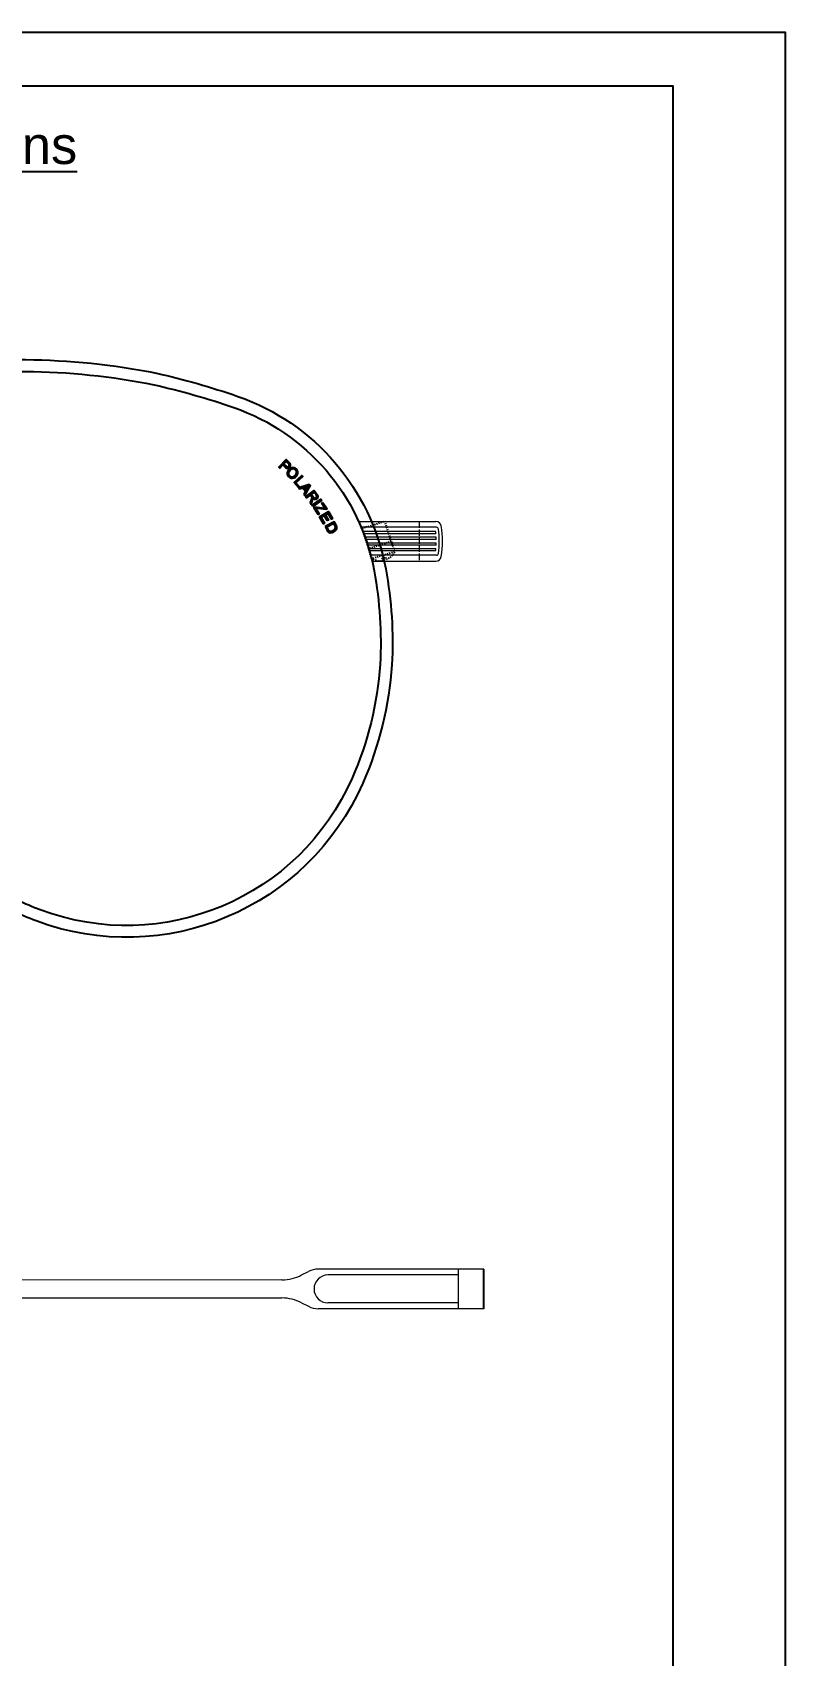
# Model space of a CAD drawing. Header units: millimetres. Extents: x 1186 to 2336, y 1181 to 1549.
# Drawn here: x 1325.7 to 1395.9, y 1397.4 to 1548.8 of the extents above; entities that cross this region are included whole.
import ezdxf

# ---------------------------------------------------------------- set-up
doc = ezdxf.new("R2010")
doc.units = ezdxf.units.MM
for name, pattern in [('ACAD_ISO02W100', [15, 12, -3]), ('CENTER2', [28.575, 19.05, -3.175, 3.175, -3.175]), ('DASHED2', [0.375, 0.25, -0.125])]:
    doc.linetypes.add(name, pattern=pattern)
doc.layers.add('Center Line', color=2, linetype='CENTER2')
doc.layers.add('标注', color=4, linetype='Continuous', lineweight=5)
doc.styles.get("Standard").update_dxf_attribs({"font": 'arial.ttf'})

# ---------------------------------------------------------------- blocks, each defined once
blk = doc.blocks.new('AETW3T3T23')
at = {"layer": 'Center Line', "color": 251, "linetype": 'DASHED2', "ltscale": 0.3, "true_color": 0x636466}
for p, q in [((-0.33, 3.28), (-0.33, 0.28)), ((1.87, 3.28), (-0.33, 3.28)), ((1.87, 0.28), (1.87, 3.28)), ((-0.33, 1.28), (1.87, 1.28)), ((-0.33, 0.28), (1.87, 0.28)), ((0.57, -0.21), (0.57, 0.03)), ((0.97, 0.03), (0.57, 0.03)), ((0.97, -0.21), (0.97, 0.03))]:
    blk.add_line(p, q, dxfattribs=at)
for start, end in [(221.1121, 262.1265), (277.8735, 318.8879)]:
    blk.add_arc((0.77, 1.24), 1.46, start, end, dxfattribs=at)
blk = doc.blocks.new('yhgyf')
at = {"ltscale": 1000}
h = blk.add_hatch(color=0, dxfattribs=at)
h.dxf.hatch_style = 1
h.paths.add_polyline_path([(12820.05, 3880.69), (12819.73, 3881.02), (12819.03, 3880.32), (12819.12, 3880.23), (12819.41, 3880.52), (12819.64, 3880.28, 1)])
h.paths.add_polyline_path([(12819.74, 3880.84), (12819.96, 3880.62, -1), (12819.71, 3880.38), (12819.49, 3880.6)], flags=16)
h = blk.add_hatch(color=0, dxfattribs=at)
h.dxf.hatch_style = 1
h.paths.add_polyline_path([(12820.65, 3880.1, 0.267981), (12820.22, 3880.23, 0.207185), (12819.83, 3879.9, 0.288248), (12819.89, 3879.43, 0.228721), (12820.26, 3879.24, 0.27911), (12820.75, 3879.59, 0.314419)])
h.paths.add_polyline_path([(12820.66, 3879.72, -0.190431), (12820.41, 3879.42, -0.323606), (12820.04, 3879.44, -0.387777), (12819.97, 3879.87, -0.131727), (12820.17, 3880.07, -0.347174), (12820.57, 3880.02, -0.264322)], flags=16)
h = blk.add_hatch(color=0, dxfattribs=at)
h.dxf.hatch_style = 1
h.paths.add_polyline_path([(12820.88, 3878.45), (12820.58, 3878.82), (12821.24, 3879.37), (12821.16, 3879.47), (12820.4, 3878.85), (12820.79, 3878.37)])
h = blk.add_hatch(color=0, dxfattribs=at)
h.dxf.hatch_style = 1
h.paths.add_polyline_path([(12820.82, 3878.34), (12820.9, 3878.23), (12821.2, 3878.32), (12821.45, 3877.99), (12821.28, 3877.72), (12821.37, 3877.6), (12821.91, 3878.51), (12821.82, 3878.62)])
h.paths.add_polyline_path([(12821.76, 3878.48), (12821.51, 3878.09), (12821.32, 3878.34)], flags=16)
h = blk.add_hatch(color=0, dxfattribs=at)
h.dxf.hatch_style = 1
h.paths.add_polyline_path([(12822.56, 3877.6), (12822.25, 3878.05), (12821.44, 3877.5), (12821.52, 3877.38), (12822.24, 3877.87), (12822.44, 3877.58, -1), (12822.17, 3877.4), (12821.97, 3877.69), (12821.88, 3877.63), (12821.97, 3877.49, -0.254413), (12821.99, 3877.28), (12821.84, 3876.92), (12821.93, 3876.78), (12822.07, 3877.11, 0.124716), (12822.1, 3877.33, 0.057292), (12822.18, 3877.25, 0.805386)])
h = blk.add_hatch(color=0, dxfattribs=at)
h.dxf.hatch_style = 1
h.paths.add_polyline_path([(12822.9, 3877.09), (12822.83, 3877.2), (12822, 3876.67), (12822.07, 3876.56)])
h = blk.add_hatch(color=0, dxfattribs=at)
h.dxf.hatch_style = 1
h.paths.add_polyline_path([(12823.39, 3876.29), (12823.03, 3876.89), (12822.92, 3876.83), (12823.2, 3876.36), (12822.25, 3876.5), (12822.15, 3876.44), (12822.55, 3875.77), (12822.65, 3875.83), (12822.33, 3876.37), (12823.28, 3876.22)])
h = blk.add_hatch(color=0, dxfattribs=at)
h.dxf.hatch_style = 1
h.paths.add_polyline_path([(12822.67, 3875.56), (12823.01, 3874.91), (12823.11, 3874.97), (12822.83, 3875.49), (12823.13, 3875.65), (12823.38, 3875.18), (12823.48, 3875.23), (12823.23, 3875.71), (12823.49, 3875.85), (12823.78, 3875.32), (12823.88, 3875.38), (12823.53, 3876.02)])
h = blk.add_hatch(color=0, dxfattribs=at)
h.dxf.hatch_style = 1
h.paths.add_polyline_path([(12823.15, 3874.64), (12823.34, 3874.25, 0.263957), (12823.62, 3874.05, 0.279109), (12824.2, 3874.34, 0.262079), (12824.22, 3874.68), (12824.03, 3875.06)])
h.paths.add_polyline_path([(12823.98, 3874.9), (12824.1, 3874.65, -0.30602), (12824.06, 3874.37, -0.196326), (12823.67, 3874.18, -0.303394), (12823.43, 3874.32), (12823.31, 3874.57)], flags=16)
for points in [[(12819.41, 3880.52), (12819.64, 3880.28, 1), (12820.05, 3880.69), (12819.73, 3881.02), (12819.03, 3880.32), (12819.12, 3880.23)], [(12819.71, 3880.38, 1), (12819.96, 3880.62), (12819.74, 3880.84), (12819.49, 3880.6)], [(12820.17, 3880.07, 0.131727), (12819.97, 3879.87, 0.387777), (12820.04, 3879.44, 0.323606), (12820.41, 3879.42, 0.190431), (12820.66, 3879.72, 0.264322), (12820.57, 3880.02, 0.347174)]]:
    blk.add_lwpolyline(points, format="xyb", close=True)
for points in [[(12819.83, 3879.9, 0.288248), (12819.89, 3879.43, 0.228721), (12820.26, 3879.24)], [(12820.26, 3879.24, 0.27911), (12820.75, 3879.59, 0.314419), (12820.65, 3880.1, 0.267981), (12820.22, 3880.23, 0.207185), (12819.83, 3879.9)], [(12821.97, 3877.69), (12822.17, 3877.4, 1), (12822.44, 3877.58), (12822.24, 3877.87), (12821.52, 3877.38), (12821.44, 3877.5), (12822.25, 3878.05), (12822.56, 3877.6)], [(12821.88, 3877.63), (12821.97, 3877.49, -0.254413), (12821.99, 3877.28), (12821.84, 3876.92), (12821.93, 3876.78), (12822.07, 3877.11, 0.124716), (12822.1, 3877.33, 0.057292), (12822.18, 3877.25)], [(12823.15, 3874.64), (12823.34, 3874.25, 0.263957), (12823.62, 3874.05, 0.279109), (12824.2, 3874.34, 0.262079), (12824.22, 3874.68), (12824.03, 3875.06), (12823.15, 3874.64)], [(12824.06, 3874.37, 0.30602), (12824.1, 3874.65), (12823.98, 3874.9), (12823.31, 3874.57), (12823.43, 3874.32, 0.303394), (12823.67, 3874.18)]]:
    blk.add_lwpolyline(points, format="xyb")
for points in [[(12820.58, 3878.82), (12820.88, 3878.45), (12820.79, 3878.37), (12820.4, 3878.85), (12821.16, 3879.47), (12821.24, 3879.37)], [(12821.28, 3877.72), (12821.37, 3877.6), (12821.91, 3878.51), (12821.82, 3878.62), (12820.82, 3878.34), (12820.9, 3878.23), (12821.2, 3878.32), (12821.45, 3877.99)], [(12821.76, 3878.48), (12821.51, 3878.09), (12821.32, 3878.34)], [(12822.07, 3876.56), (12822, 3876.67), (12822.83, 3877.2), (12822.9, 3877.09)], [(12822.67, 3875.56), (12823.53, 3876.02), (12823.88, 3875.38), (12823.78, 3875.32), (12823.49, 3875.85), (12823.23, 3875.71), (12823.48, 3875.23), (12823.38, 3875.18), (12823.13, 3875.65), (12822.83, 3875.49), (12823.11, 3874.97), (12823.01, 3874.91)]]:
    blk.add_lwpolyline(points, close=True)
blk.add_lwpolyline([(12823.03, 3876.89), (12823.39, 3876.29), (12823.28, 3876.22), (12822.33, 3876.37), (12822.65, 3875.83), (12822.55, 3875.77), (12822.15, 3876.44), (12822.25, 3876.5), (12823.2, 3876.36), (12822.92, 3876.83), (12823.03, 3876.89)])
for centre, radius, start, end in [((12822.33, 3877.47), 0.263, 233.9519, 38.1785), ((12823.64, 3874.76), 0.577, 273.3509, 317.7803)]:
    blk.add_arc(centre, radius, start, end)

msp = doc.modelspace()

# ---------------------------------------------------------------- linework, layer by layer
at = {"color": 251, "linetype": 'ACAD_ISO02W100', "lineweight": 13, "ltscale": 0.05}
msp.add_line((1361.745, 1503.22049), (1361.745, 1499.52049), dxfattribs=at)
at = {"color": 6}
msp.add_line((1363.93475, 1501.37049), (1363.93475, 1501.37049), dxfattribs=at)
at = {"ltscale": 1000}
msp.add_line((1367.77769, 1429.77078), (1367.77769, 1433.47078), dxfattribs=at)
msp.add_lwpolyline([(1185.94437, 1251.83599), (1395.94437, 1251.83599), (1395.94437, 1548.83599), (1185.94437, 1548.83599)], close=True)
msp.add_lwpolyline([(1385.46219, 1256.83599), (1385.46219, 1543.83599), (1195.46219, 1543.83599), (1195.46219, 1256.83599)])
for points in [[(1344.81531, 1514.88735, -0.269578347), (1358.63515, 1498.79646, -0.059933546), (1359.20288, 1489.83299, -0.087169269), (1356.49781, 1478.81399, -0.397536029), (1326.01161, 1465.9444, -0.048165461), (1321.65023, 1468.07022, -0.173600956), (1299.38251, 1495.79491, -0.090886085), (1298.39313, 1503.96123, -0.212049641), (1303.84639, 1513.56752, -0.104636807), (1312.74392, 1517.28209, -0.094296924), (1337.25014, 1517.04366, -0.028465345)], [(1344.45412, 1513.84834, -0.269578638), (1357.55351, 1498.59631, -0.059894322), (1358.10496, 1489.90077, -0.08712401), (1355.49102, 1479.25713, -0.397536029), (1326.39634, 1466.97493, -0.048165461), (1322.22499, 1469.00812, -0.173515185), (1300.42775, 1496.13812, -0.090446405), (1299.48984, 1503.87362, -0.211249654), (1304.48601, 1512.6724, -0.104377056), (1312.94375, 1516.20038, -0.094228667), (1337.02162, 1515.96758, -0.02841893)]]:
    msp.add_lwpolyline(points, format="xyb", close=True)
at = {"layer": '标注', "color": 0, "lineweight": 13, "ltscale": 5}
for p, q in [((1356.11297, 1503.22049), (1363.32225, 1503.22049)), ((1363.35962, 1502.67499), (1356.35074, 1502.67499)), ((1363.28381, 1502.27499), (1356.51301, 1502.27499)), ((1363.30388, 1502.07499), (1356.5904, 1502.07499)), ((1363.32589, 1501.74806), (1356.70055, 1501.74806)), ((1363.33279, 1501.54806), (1356.76443, 1501.54806)), ((1363.33279, 1501.19292), (1356.87786, 1501.19292)), ((1363.32589, 1500.99292), (1356.96736, 1500.99292)), ((1363.30467, 1500.67499), (1357.0651, 1500.67499)), ((1363.28381, 1500.46598), (1357.12622, 1500.46598)), ((1363.35962, 1500.06598), (1357.23635, 1500.06598)), ((1357.37231, 1499.52049), (1363.32225, 1499.52049)), ((1348.94616, 1432.46985), (1295.0839, 1432.42362)), ((1350.78568, 1432.9197), (1351.41395, 1433.24585)), ((1367.77769, 1433.47078), (1352.33543, 1433.47078)), ((1365.37769, 1432.92529), (1353.23021, 1432.92529)), ((1365.37769, 1433.44678), (1365.37769, 1429.79478)), ((1351.93868, 1431.52078), (1351.94252, 1431.52078)), ((1295.08514, 1430.81794), (1348.94616, 1430.77171)), ((1350.78568, 1430.32186), (1351.41395, 1429.99571)), ((1367.77769, 1429.77078), (1352.33543, 1429.77078)), ((1365.37769, 1430.31628), (1353.23021, 1430.31628))]:
    msp.add_line(p, q, dxfattribs=at)
for centre, radius, start, end in [((1355.2785, 1501.37049), 8.05625, 5.0168256, 6.4464028), ((1363.32225, 1502.72049), 0.5, 9.5272834, 90), ((1363.35962, 1502.47499), 0.2, 7.7828069, 90), ((1355.2785, 1501.37049), 8.35625, 352.2171931, 7.7828069), ((1355.2785, 1501.37049), 8.65625, 350.4727166, 9.5272834), ((1355.2785, 1501.37049), 8.05625, 353.5535972, 355.0474998), ((1355.2785, 1501.37049), 8.05625, 1.262979, 2.686254), ((1355.2785, 1501.37049), 8.05625, 357.313746, 358.737021), ((1363.32225, 1500.02049), 0.5, 270, 350.4727166), ((1363.35962, 1500.26598), 0.2, 270, 352.2171931), ((1348.94273, 1436.46985), 4, 270.0491761, 297.4348241), ((1352.33543, 1431.47078), 2, 90, 117.4348241), ((1353.24325, 1431.62078), 1.30457, 90.5729387, 269.4270613), ((1348.94273, 1426.77172), 4, 62.5651759, 89.9508239), ((1352.33543, 1431.77078), 2, 242.5651759, 270)]:
    msp.add_arc(centre, radius, start, end, dxfattribs=at)

# ---------------------------------------------------------------- block references
at = {"rotation": 1.983785193414123}
msp.add_blockref('yhgyf', (-11328.36767, -2813.46942), dxfattribs=at)
at = {"xscale": -1, "rotation": 17.71342835723773}
msp.add_blockref('AETW3T3T23', (1359.2135, 1500.02361), dxfattribs=at)

# ---------------------------------------------------------------- texts
at = {"insert": (1299.27111, 1537.78612), "char_height": 3.5, "width": 76.6586513, "attachment_point": 5}
msp.add_mtext('{\\LLaser & Printing Instructions}', dxfattribs=at)

doc.saveas('drawing.dxf')
